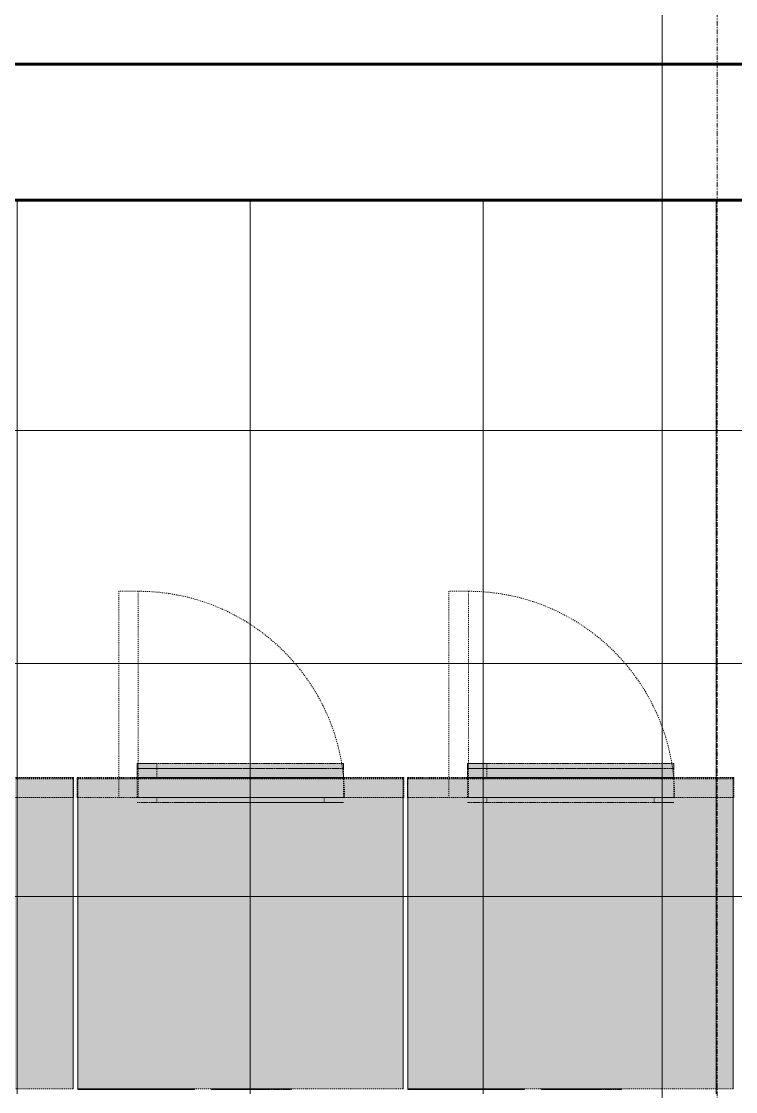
# Model space of a CAD drawing. Header units: inches. Extents: x 12491 to 13453, y 1814 to 2543.
# Drawn here: x 12710.9 to 12784.4, y 2326.4 to 2436.6 of the extents above; entities that cross this region are included whole.
import ezdxf

# ---------------------------------------------------------------- set-up
doc = ezdxf.new("R2010")
doc.units = ezdxf.units.IN
doc.header["$MEASUREMENT"] = 0
doc.linetypes.add('Dash 1_16_', pattern=[0.125, 0.0625, -0.0625])
doc.linetypes.add('Grid Line 1_2_', pattern=[0.875, 0.5, -0.125, 0.125, -0.125])
for name, color, linetype, lineweight in [('A-CLNG-PATT', 13, 'Continuous', 18), ('A-WALL-1', 113, 'Continuous', 60), ('G-ANNO-SYMB', 111, 'Continuous', 9), ('M-EQPM-1', 251, 'Dash 1_16_', 18), ('S-GRID-1', 1, 'Grid Line 1_2_', 9)]:
    doc.layers.add(name, color=color, linetype=linetype, lineweight=lineweight)
for name, color, linetype, lineweight, transparency in [('M-EQPM-2', 8, 'Dash 1_16_', 18, 1), ('M-EQPM-3', 10, 'Dash 1_16_', 18, 1), ('M-EQPM-4', 254, 'Dash 1_16_', 18, 1)]:
    doc.layers.add(name, color=color, linetype=linetype, lineweight=lineweight, transparency=transparency)

# ---------------------------------------------------------------- blocks, each defined once
blk = doc.blocks.new('_Commerical Front Washer - MFR35-V19-REFLECTED CEILING PLAN - 1ST FLOOR')
at = {"layer": 'M-EQPM-2'}
for points in [[(-0.89, 32.06), (-0.89, 32), (5.11, 32), (5.11, 32.06), (0.57, 32.06)], [(1.36, 32.06), (1.36, 32), (7.36, 32), (7.36, 32.06), (7.14, 32.06)], [(15.11, 32.06), (9.11, 32.06), (9.11, 32), (15.11, 32)], [(21.11, 32.06), (15.11, 32.06), (15.11, 32), (21.11, 32)]]:
    blk.add_hatch(color=256, dxfattribs=at).paths.add_polyline_path(points, flags=0)
at = {"layer": 'M-EQPM-3'}
for points in [[(-6, 32), (-12.39, 32), (-12.39, 0), (21.11, 0), (21.11, 32), (0.57, 32)], [(-6.26, 2.5), (-6.26, 2), (14.99, 2), (14.99, 2.5), (-6.03, 2.5)], [(-6.16, 2), (-6.26, 2), (-6.26, -1), (14.99, -1), (14.99, 2), (-6.03, 2)], [(-3.41, 2), (-4.26, 2), (-4.26, -1), (12.99, -1), (12.99, 2), (-2.75, 2)]]:
    blk.add_hatch(color=256, dxfattribs=at).paths.add_polyline_path(points, flags=0)
at = {"layer": 'M-EQPM-4'}
for points in [[(-4.05, 2.5), (-4.26, 2.5), (-4.26, 2), (12.99, 2), (12.99, 2.5), (-3.41, 2.5)], [(-5.35, 2), (-12.45, 2), (-12.45, -0.06), (21.17, -0.06), (21.17, 2), (-4.26, 2)], [(-12.39, 0.06), (-12.39, -0.06), (21.11, -0.06), (21.11, 0.06), (-6, 0.06)], [(-6.03, 0), (-6.26, 0), (-6.26, -1.5), (12.99, -1.5), (12.99, 0), (-6, 0)], [(-2.38, 0), (-2.47, 0), (-2.47, -0.06), (-2.25, -0.06), (-2.25, 0), (-2.38, 0)], [(0.62, 0), (-2.25, 0), (-2.25, -0.06), (1.24, -0.06), (1.24, 0), (1.08, 0)], [(1.42, 0), (1.24, 0), (1.24, -0.06), (1.46, -0.06), (1.46, 0)], [(5.08, 0), (3.65, 0), (3.65, -0.06), (5.08, -0.06)], [(7.35, 0), (7.26, 0), (7.26, -0.06), (7.47, -0.06), (7.47, 0), (7.41, 0)], [(8.65, 0), (7.47, 0), (7.47, -0.06), (10.97, -0.06), (10.97, 0), (9.67, 0)], [(11.15, 0), (10.97, 0), (10.97, -0.06), (11.19, -0.06), (11.19, 0)], [(14.75, 0), (12.99, 0), (12.99, -1.5), (14.99, -1.5), (14.99, 0), (14.78, 0)]]:
    blk.add_hatch(color=256, dxfattribs=at).paths.add_polyline_path(points, flags=0)
at = {"layer": 'M-EQPM-1'}
for p, q in [((-0.89, 32), (-12.39, 32)), ((-12.39, 32), (-12.39, 2)), ((-12.39, 0), (-12.39, 32)), ((-12.39, 32), (21.11, 32)), ((-0.89, 32.06), (1.36, 32.06)), ((1.36, 32.06), (-0.89, 32.06)), ((-0.89, 32), (-0.89, 32.06)), ((-0.89, 32.06), (-0.89, 32)), ((-0.89, 32), (1.36, 32)), ((1.36, 32), (-0.89, 32)), ((1.36, 32), (-0.89, 32)), ((1.36, 32.06), (5.11, 32.06)), ((5.11, 32.06), (1.36, 32.06)), ((1.36, 32.06), (7.36, 32.06)), ((7.36, 32.06), (1.36, 32.06)), ((1.36, 32), (1.36, 32.06)), ((1.36, 32.06), (1.36, 32)), ((1.36, 32), (5.11, 32)), ((5.11, 32), (1.36, 32)), ((1.36, 32), (7.36, 32)), ((7.36, 32), (1.36, 32)), ((5.11, 32), (1.36, 32)), ((5.11, 32.06), (5.11, 32)), ((5.11, 32.06), (5.11, 32)), ((7.36, 32), (5.11, 32)), ((7.36, 32.06), (7.36, 32)), ((7.36, 32.06), (7.36, 32)), ((9.11, 32), (7.36, 32)), ((9.11, 32.06), (15.11, 32.06)), ((15.11, 32.06), (9.11, 32.06)), ((9.11, 32), (9.11, 32.06)), ((9.11, 32.06), (9.11, 32)), ((9.11, 32), (15.11, 32)), ((15.11, 32), (9.11, 32)), ((21.11, 32), (9.11, 32)), ((15.11, 32.06), (15.11, 32)), ((15.11, 32.06), (15.11, 32)), ((21.11, 32.06), (15.11, 32.06)), ((15.11, 32.06), (21.11, 32.06)), ((15.11, 32.06), (15.11, 32)), ((15.11, 32.06), (15.11, 32)), ((21.11, 32), (15.11, 32)), ((15.11, 32), (21.11, 32)), ((21.11, 32), (21.11, 32.06)), ((21.11, 32.06), (21.11, 32)), ((21.11, 2), (21.11, 32)), ((21.11, 32), (21.11, 0)), ((-4.27, 2.5), (-6.26, 2.5)), ((-6.26, 2.5), (14.99, 2.5)), ((12.96, 2.5), (-4.27, 2.5)), ((-4.26, 2.5), (-4.26, 2)), ((12.99, 2.5), (-4.26, 2.5)), ((-4.26, 2.5), (12.99, 2.5)), ((12.99, 2.5), (12.96, 2.5)), ((12.99, 2), (12.99, 2.5)), ((14.99, 2.5), (12.99, 2.5)), ((-12.39, 2), (-12.45, 2)), ((-12.45, 2), (-12.39, 2)), ((-12.45, -0.06), (-12.45, 2)), ((-12.45, -0.06), (-12.45, 2)), ((-6.26, 2), (-12.39, 2)), ((-12.39, 2), (-6.26, 2)), ((-12.39, 2), (-12.39, 0.06)), ((-4.26, 2), (-6.26, 2)), ((-6.26, 2), (-4.26, 2)), ((-6.26, 2), (-6.26, 0.06)), ((-6.26, 2), (14.99, 2)), ((-4.27, 2), (-6.26, 2)), ((14.99, 2), (-6.26, 2)), ((-6.26, 2), (-5.35, 2)), ((-5.35, 2), (-4.27, 2)), ((-4.24, 2), (-4.27, 2)), ((-4.27, 2), (-4.24, 2)), ((-4.05, 2), (-4.26, 2)), ((-4.26, 2), (12.77, 2)), ((-1.95, 2), (-4.26, 2)), ((-4.26, 2), (12.99, 2)), ((-4.26, 2), (0.62, 2)), ((12.99, 2), (-4.26, 2)), ((-2.75, 2), (-4.24, 2)), ((-4.24, 2), (-1.98, 2)), ((-3.41, 2), (-4.05, 2)), ((-2.38, 2), (-3.41, 2)), ((-1.98, 2), (-2.75, 2)), ((-1.02, 2), (-2.38, 2)), ((1.08, 2), (-1.98, 2)), ((-1.98, 2), (10.7, 2)), ((3.04, 2), (-1.95, 2)), ((2.44, 2), (-1.02, 2)), ((0.62, 2), (2.44, 2)), ((10.7, 2), (1.08, 2)), ((3.04, 2), (2.44, 2)), ((2.44, 2), (3.04, 2)), ((4.36, 2), (3.04, 2)), ((5.68, 2), (3.04, 2)), ((3.04, 2), (4.36, 2)), ((5.68, 2), (4.36, 2)), ((4.36, 2), (5.68, 2)), ((6.28, 2), (5.68, 2)), ((10.67, 2), (5.68, 2)), ((5.68, 2), (6.28, 2)), ((12.99, 2), (6.28, 2)), ((6.28, 2), (8.1, 2)), ((8.1, 2), (9.74, 2)), ((9.74, 2), (12.13, 2)), ((12.99, 2), (10.67, 2)), ((12.99, 2), (10.7, 2)), ((10.7, 2), (12.99, 2)), ((12.13, 2), (12.99, 2)), ((12.77, 2), (12.99, 2)), ((14.99, 2), (12.99, 2)), ((12.99, 2), (14.99, 2)), ((14.99, 2), (12.99, 2)), ((12.99, 2), (14.99, 2)), ((14.89, 2), (14.89, -19.25)), ((16.89, 2), (14.89, 2)), ((21.11, 2), (14.99, 2)), ((14.99, 2), (21.11, 2)), ((14.99, 0.06), (14.99, 2)), ((16.89, -19.25), (16.89, 2)), ((21.17, 2), (21.11, 2)), ((21.11, 2), (21.17, 2)), ((21.11, 0.06), (21.11, 2)), ((21.17, 2), (21.17, -0.06)), ((21.17, -0.06), (21.17, 2)), ((21.11, 0.06), (-12.39, 0.06)), ((-12.39, 0.06), (21.11, 0.06)), ((-12.39, 0.06), (-12.39, 0)), ((-12.39, 0.06), (-12.39, -0.06)), ((-12.39, 0.06), (-12.39, 0)), ((-12.39, 0), (-12.39, -0.06)), ((-12.39, 0), (-6.26, 0)), ((21.11, 0), (-12.39, 0)), ((-6.26, 0.06), (-6.26, -0.06)), ((-6.16, 0), (-6.26, 0)), ((-6.26, 0), (-4.26, 0)), ((-6.26, 0), (-6.26, -0.06)), ((-6.26, 0), (-6.26, -0.06)), ((-6.26, 0), (-4.26, 0)), ((12.99, 0), (-6.16, 0)), ((-4.26, 0), (-4.15, 0)), ((-4.26, 0), (-2.47, 0)), ((-4.15, 0), (12.87, 0)), ((-2.5, 0), (-2.47, 0)), ((-2.38, 0), (-2.5, 0)), ((-2.47, 0), (-2.38, 0)), ((-2.47, 0), (-2.38, 0)), ((-2.38, 0), (-2.25, 0)), ((-2.25, 0), (-2.38, 0)), ((-2.38, 0), (1.46, 0)), ((-2.25, 0), (1.24, 0)), ((1.24, 0), (-2.25, 0)), ((1.24, 0), (1.46, 0)), ((1.49, 0), (1.24, 0)), ((1.46, 0), (1.49, 0)), ((1.46, 0), (3.65, 0)), ((3.65, 0), (5.08, 0)), ((5.08, 0), (3.65, 0)), ((3.65, -0.06), (3.65, 0)), ((3.65, 0), (3.65, -0.06)), ((5.08, 0), (5.08, -0.06)), ((5.08, 0), (5.08, -0.06)), ((5.08, 0), (7.26, 0)), ((7.47, 0), (7.22, 0)), ((7.22, 0), (7.26, 0)), ((7.26, 0), (7.47, 0)), ((7.26, 0), (7.47, 0)), ((10.97, 0), (7.49, 0)), ((7.49, 0), (10.97, 0)), ((7.49, 0), (11.1, 0)), ((10.97, 0), (11.1, 0)), ((11.04, 0), (10.97, 0)), ((11.1, 0), (11.04, 0)), ((11.1, 0), (11.19, 0)), ((11.22, 0), (11.1, 0)), ((11.1, 0), (11.19, 0)), ((11.19, 0), (11.22, 0)), ((11.19, 0), (12.99, 0)), ((12.87, 0), (12.99, 0)), ((13.7, 0), (12.99, 0)), ((12.99, 0), (13.7, 0)), ((12.99, 0), (12.99, -0.06)), ((12.99, 0), (12.99, -0.06)), ((12.99, 0), (12.99, -0.06)), ((12.99, 0), (12.99, -0.06)), ((12.99, 0), (13.7, 0)), ((14.75, 0), (13.71, 0)), ((13.71, 0), (14.99, 0)), ((13.71, 0), (14.99, 0)), ((14.99, 0), (14.75, 0)), ((14.99, -0.06), (14.99, 0.06)), ((14.99, -0.06), (14.99, 0)), ((14.99, 0), (14.99, -0.06)), ((14.99, 0), (21.11, 0)), ((21.11, -0.06), (21.11, 0.06)), ((21.11, 0.06), (21.11, 0)), ((21.11, 0), (21.11, 0.06)), ((21.11, 0), (21.11, -0.06)), ((-12.39, -0.06), (-12.45, -0.06)), ((-12.45, -0.06), (-12.39, -0.06)), ((21.11, -0.06), (-12.39, -0.06)), ((-12.39, -0.06), (21.11, -0.06)), ((-6.26, -0.06), (-12.39, -0.06)), ((-12.39, -0.06), (-6.26, -0.06)), ((-6.26, -0.06), (-6.26, -1)), ((-6.26, -0.06), (-6.26, -1.5)), ((-4.26, -0.06), (-6.26, -0.06)), ((-6.26, -0.06), (-4.26, -0.06)), ((-6.26, -0.06), (-6.26, -1)), ((-6.26, -1), (-6.26, -1.5)), ((-4.27, -1), (-6.26, -1)), ((-6.26, -1), (-6.22, -1)), ((-6.22, -1), (14.75, -1)), ((-4.24, -1), (-4.27, -1)), ((-2.47, -0.06), (-4.26, -0.06)), ((-4.26, -0.06), (3.04, -0.06)), ((-4.21, -1), (-4.26, -1)), ((-4.26, -1), (-4.05, -1)), ((-0.95, -1), (-4.24, -1)), ((12.93, -1), (-4.21, -1)), ((-4.05, -1), (9.74, -1)), ((-2.5, 0), (-2.5, -0.06)), ((-2.5, -0.06), (-2.38, -0.06)), ((-2.5, -0.06), (-2.5, -0.06)), ((-2.47, -0.06), (-2.5, -0.06)), ((-2.38, -0.06), (-2.47, -0.06)), ((-2.38, -0.06), (-2.47, -0.06)), ((-2.38, -0.06), (-2.32, -0.06)), ((-2.25, -0.06), (-2.38, -0.06)), ((1.46, -0.06), (-2.38, -0.06)), ((-2.32, -0.06), (-2.25, -0.06)), ((-2.25, -0.06), (1.24, -0.06)), ((1.24, -0.06), (-2.25, -0.06)), ((1.08, -1), (-0.95, -1)), ((3.25, -1), (1.08, -1)), ((1.24, -0.06), (1.31, -0.06)), ((1.46, -0.06), (1.24, -0.06)), ((1.31, -0.06), (1.37, -0.06)), ((1.37, -0.06), (1.42, -0.06)), ((1.42, -0.06), (1.46, -0.06)), ((1.46, -0.06), (1.49, -0.06)), ((1.49, -0.06), (1.46, -0.06)), ((3.65, -0.06), (1.46, -0.06)), ((1.49, -0.06), (1.49, 0)), ((3.04, -0.06), (5.68, -0.06)), ((9.67, -1), (3.25, -1)), ((3.65, 0), (5.08, 0)), ((3.65, -0.06), (5.08, -0.06)), ((5.08, -0.06), (3.65, -0.06)), ((5.08, -0.06), (3.65, -0.06)), ((7.26, -0.06), (5.08, -0.06)), ((5.68, -0.06), (12.99, -0.06)), ((7.22, 0), (7.22, -0.06)), ((7.26, -0.06), (7.22, -0.06)), ((7.22, -0.06), (7.47, -0.06)), ((7.47, -0.06), (7.26, -0.06)), ((11.1, -0.06), (7.26, -0.06)), ((10.97, -0.06), (7.47, -0.06)), ((7.47, -0.06), (10.97, -0.06)), ((12.96, -1), (9.67, -1)), ((9.74, -1), (11.1, -1)), ((10.97, -0.06), (11.1, -0.06)), ((11.1, -0.06), (10.97, -0.06)), ((11.1, -0.06), (11.22, -0.06)), ((11.19, -0.06), (11.1, -0.06)), ((11.19, -0.06), (11.1, -0.06)), ((11.1, -1), (12.99, -1)), ((11.22, -0.06), (11.19, -0.06)), ((12.99, -0.06), (11.19, -0.06)), ((11.22, -0.06), (11.22, 0)), ((12.99, -1), (12.93, -1)), ((12.99, -1), (12.96, -1)), ((12.99, -0.06), (12.99, -1)), ((12.99, -0.06), (12.99, -1)), ((12.99, -0.06), (12.99, -1)), ((12.99, -0.06), (12.99, -1)), ((13.71, -0.06), (12.99, -0.06)), ((12.99, -0.06), (13.71, -0.06)), ((12.99, -1), (12.99, -1.5)), ((12.99, -1), (12.99, -1.5)), ((12.99, -1), (12.99, -1.5)), ((12.99, -1), (12.99, -1.5)), ((14.99, -1), (12.99, -1)), ((14.99, -0.06), (13.72, -0.06)), ((13.72, -0.06), (14.99, -0.06)), ((14.75, -1), (14.99, -1)), ((14.99, -1), (14.99, -0.06)), ((14.99, -0.06), (14.99, -1.5)), ((21.11, -0.06), (14.99, -0.06)), ((14.99, -0.06), (21.11, -0.06)), ((14.99, -1), (14.99, -0.06)), ((14.99, -1.5), (14.99, -1)), ((21.17, -0.06), (21.11, -0.06)), ((21.11, -0.06), (21.17, -0.06)), ((12.99, -1.5), (-6.26, -1.5)), ((-6.26, -1.5), (12.99, -1.5)), ((14.99, -1.5), (12.99, -1.5)), ((12.99, -1.5), (14.99, -1.5)), ((14.89, -19.25), (16.89, -19.25))]:
    blk.add_line(p, q, dxfattribs=at)
blk.add_arc((14.89, 2), 21.25, 180, 270, dxfattribs=at)
blk = doc.blocks.new('_Commerical Front Washer - MFR35-V20-REFLECTED CEILING PLAN - 1ST FLOOR')
at = {"layer": 'M-EQPM-2'}
for points in [[(1.72, 32.06), (-0.89, 32.06), (-0.89, 32), (5.11, 32), (5.11, 32.06), (5.01, 32.06)], [(1.36, 32.06), (1.36, 32), (7.36, 32), (7.36, 32.06), (1.72, 32.06)], [(15.11, 32.06), (9.11, 32.06), (9.11, 32), (15.11, 32)], [(21.11, 32.06), (15.11, 32.06), (15.11, 32), (21.11, 32)]]:
    blk.add_hatch(color=256, dxfattribs=at).paths.add_polyline_path(points, flags=0)
at = {"layer": 'M-EQPM-3'}
for points in [[(-11.41, 32), (-12.39, 32), (-12.39, 0), (21.11, 0), (21.11, 32), (-4.84, 32)], [(-6.03, 2.5), (-6.26, 2.5), (-6.26, 2), (14.99, 2), (14.99, 2.5), (-5.35, 2.5)], [(-6.16, 2), (-6.26, 2), (-6.26, -1), (14.99, -1), (14.99, 2), (-6.03, 2)], [(-3.41, 2), (-4.26, 2), (-4.26, -1), (12.99, -1), (12.99, 2), (-2.75, 2)]]:
    blk.add_hatch(color=256, dxfattribs=at).paths.add_polyline_path(points, flags=0)
at = {"layer": 'M-EQPM-4'}
for points in [[(-4.05, 2.5), (-4.26, 2.5), (-4.26, 2), (12.99, 2), (12.99, 2.5), (-3.41, 2.5)], [(-11.41, 2), (-12.45, 2), (-12.45, -0.06), (21.17, -0.06), (21.17, 2), (-6.26, 2)], [(-12.39, 0.06), (-12.39, -0.06), (21.11, -0.06), (21.11, 0.06), (-11.41, 0.06)], [(-4.98, 0), (-6.26, 0), (-6.26, -1.5), (12.99, -1.5), (12.99, 0), (-4.84, 0)], [(-2.25, 0), (-2.47, 0), (-2.47, -0.06), (-2.25, -0.06)], [(0.07, 0), (-2.25, 0), (-2.25, -0.06), (1.24, -0.06), (1.24, 0), (0.62, 0)], [(1.42, 0), (1.24, 0), (1.24, -0.06), (1.46, -0.06), (1.46, 0)], [(5.08, 0), (3.65, 0), (3.65, -0.06), (5.08, -0.06)], [(7.3, 0), (7.26, 0), (7.26, -0.06), (7.47, -0.06), (7.47, 0), (7.35, 0)], [(10.97, 0), (7.47, 0), (7.47, -0.06), (10.97, -0.06)], [(10.97, 0), (10.97, -0.06), (11.19, -0.06), (11.19, 0), (11.04, 0)], [(12.99, 0), (12.99, -1.5), (14.99, -1.5), (14.99, 0), (13.7, 0)]]:
    blk.add_hatch(color=256, dxfattribs=at).paths.add_polyline_path(points, flags=0)
at = {"layer": 'M-EQPM-1'}
for p, q in [((-0.89, 32), (-12.39, 32)), ((-12.39, 32), (-12.39, 2)), ((-12.39, 0), (-12.39, 32)), ((-12.39, 32), (21.11, 32)), ((-0.89, 32.06), (1.36, 32.06)), ((1.36, 32.06), (-0.89, 32.06)), ((-0.89, 32), (-0.89, 32.06)), ((-0.89, 32.06), (-0.89, 32)), ((-0.89, 32), (1.36, 32)), ((1.36, 32), (-0.89, 32)), ((1.36, 32), (-0.89, 32)), ((1.36, 32.06), (5.11, 32.06)), ((5.11, 32.06), (1.36, 32.06)), ((1.36, 32.06), (7.36, 32.06)), ((7.36, 32.06), (1.36, 32.06)), ((1.36, 32), (1.36, 32.06)), ((1.36, 32.06), (1.36, 32)), ((1.36, 32), (5.11, 32)), ((5.11, 32), (1.36, 32)), ((1.36, 32), (7.36, 32)), ((7.36, 32), (1.36, 32)), ((5.11, 32), (1.36, 32)), ((5.11, 32.06), (5.11, 32)), ((5.11, 32.06), (5.11, 32)), ((7.36, 32), (5.11, 32)), ((7.36, 32.06), (7.36, 32)), ((7.36, 32.06), (7.36, 32)), ((9.11, 32), (7.36, 32)), ((9.11, 32.06), (15.11, 32.06)), ((15.11, 32.06), (9.11, 32.06)), ((9.11, 32), (9.11, 32.06)), ((9.11, 32.06), (9.11, 32)), ((9.11, 32), (15.11, 32)), ((15.11, 32), (9.11, 32)), ((21.11, 32), (9.11, 32)), ((15.11, 32.06), (15.11, 32)), ((15.11, 32.06), (15.11, 32)), ((21.11, 32.06), (15.11, 32.06)), ((15.11, 32.06), (21.11, 32.06)), ((15.11, 32.06), (15.11, 32)), ((15.11, 32.06), (15.11, 32)), ((21.11, 32), (15.11, 32)), ((15.11, 32), (21.11, 32)), ((21.11, 32), (21.11, 32.06)), ((21.11, 32.06), (21.11, 32)), ((21.11, 2), (21.11, 32)), ((21.11, 32), (21.11, 0)), ((-4.27, 2.5), (-6.26, 2.5)), ((-6.26, 2.5), (14.99, 2.5)), ((1.08, 2.5), (-4.27, 2.5)), ((-4.26, 2.5), (-4.26, 2)), ((12.99, 2.5), (-4.26, 2.5)), ((-4.26, 2.5), (-3.41, 2.5)), ((-3.41, 2.5), (-2.38, 2.5)), ((-2.38, 2.5), (2.44, 2.5)), ((12.99, 2.5), (1.08, 2.5)), ((2.44, 2.5), (4.36, 2.5)), ((4.36, 2.5), (6.28, 2.5)), ((6.28, 2.5), (11.1, 2.5)), ((11.1, 2.5), (12.13, 2.5)), ((12.13, 2.5), (12.99, 2.5)), ((12.99, 2), (12.99, 2.5)), ((14.99, 2.5), (12.99, 2.5)), ((-12.39, 2), (-12.45, 2)), ((-12.45, 2), (-12.39, 2)), ((-12.45, -0.06), (-12.45, 2)), ((-12.45, -0.06), (-12.45, 2)), ((-6.26, 2), (-12.39, 2)), ((-12.39, 2), (-6.26, 2)), ((-12.39, 2), (-12.39, 0.06)), ((-4.26, 2), (-6.26, 2)), ((-6.26, 2), (-4.26, 2)), ((-6.26, 2), (-6.26, 0.06)), ((-6.26, 2), (14.99, 2)), ((-6.03, 2), (-6.26, 2)), ((14.99, 2), (-6.26, 2)), ((-6.26, 2), (-4.27, 2)), ((-4.27, 2), (-6.03, 2)), ((-1.98, 2), (-4.27, 2)), ((-4.27, 2), (-4.24, 2)), ((-4.05, 2), (-4.26, 2)), ((-4.26, 2), (12.99, 2)), ((-1.95, 2), (-4.26, 2)), ((-4.26, 2), (12.99, 2)), ((-4.26, 2), (3.04, 2)), ((12.99, 2), (-4.26, 2)), ((-4.24, 2), (-1.98, 2)), ((-2.38, 2), (-4.05, 2)), ((-1.02, 2), (-2.38, 2)), ((7.64, 2), (-1.98, 2)), ((-1.98, 2), (5.47, 2)), ((3.04, 2), (-1.95, 2)), ((3.04, 2), (-1.02, 2)), ((5.68, 2), (3.04, 2)), ((5.68, 2), (3.04, 2)), ((3.04, 2), (5.68, 2)), ((5.47, 2), (7.64, 2)), ((8.1, 2), (5.68, 2)), ((10.67, 2), (5.68, 2)), ((5.68, 2), (8.1, 2)), ((9.67, 2), (7.64, 2)), ((7.64, 2), (10.7, 2)), ((9.74, 2), (8.1, 2)), ((8.1, 2), (11.1, 2)), ((10.7, 2), (9.67, 2)), ((11.1, 2), (9.74, 2)), ((12.99, 2), (10.67, 2)), ((11.47, 2), (10.7, 2)), ((10.7, 2), (12.99, 2)), ((12.13, 2), (11.1, 2)), ((11.1, 2), (12.77, 2)), ((12.96, 2), (11.47, 2)), ((12.99, 2), (12.13, 2)), ((12.77, 2), (12.99, 2)), ((12.99, 2), (12.96, 2)), ((14.99, 2), (12.99, 2)), ((12.99, 2), (14.99, 2)), ((14.75, 2), (12.99, 2)), ((12.99, 2), (14.07, 2)), ((14.07, 2), (14.99, 2)), ((14.99, 2), (14.75, 2)), ((14.89, 2), (14.89, -19.25)), ((16.89, 2), (14.89, 2)), ((21.11, 2), (14.99, 2)), ((14.99, 2), (21.11, 2)), ((14.99, 0.06), (14.99, 2)), ((16.89, -19.25), (16.89, 2)), ((21.17, 2), (21.11, 2)), ((21.11, 2), (21.17, 2)), ((21.11, 0.06), (21.11, 2)), ((21.17, 2), (21.17, -0.06)), ((21.17, -0.06), (21.17, 2)), ((21.11, 0.06), (-12.39, 0.06)), ((-12.39, 0.06), (21.11, 0.06)), ((-12.39, 0.06), (-12.39, 0)), ((-12.39, 0.06), (-12.39, -0.06)), ((-12.39, 0.06), (-12.39, 0)), ((-12.39, 0), (-12.39, -0.06)), ((-12.39, 0), (-6.26, 0)), ((21.11, 0), (-12.39, 0)), ((-6.26, 0.06), (-6.26, -0.06)), ((-6.16, 0), (-6.26, 0)), ((-6.26, 0), (-4.26, 0)), ((-6.26, 0), (-6.26, -0.06)), ((-6.26, 0), (-6.26, -0.06)), ((-6.26, 0), (-4.26, 0)), ((12.99, 0), (-6.16, 0)), ((-4.26, 0), (-4.15, 0)), ((-4.26, 0), (-2.47, 0)), ((-4.15, 0), (12.87, 0)), ((-2.5, 0), (-2.47, 0)), ((-2.38, 0), (-2.5, 0)), ((-2.47, 0), (-2.38, 0)), ((-2.47, 0), (-2.38, 0)), ((-2.38, 0), (-2.25, 0)), ((-2.25, 0), (-2.38, 0)), ((-2.38, 0), (1.46, 0)), ((-2.25, 0), (1.24, 0)), ((1.24, 0), (-2.25, 0)), ((1.24, 0), (1.42, 0)), ((1.49, 0), (1.24, 0)), ((1.42, 0), (1.46, 0)), ((1.46, 0), (1.49, 0)), ((1.46, 0), (3.65, 0)), ((3.65, 0), (5.08, 0)), ((5.08, 0), (3.65, 0)), ((3.65, -0.06), (3.65, 0)), ((3.65, 0), (3.65, -0.06)), ((5.08, 0), (5.08, -0.06)), ((5.08, 0), (5.08, -0.06)), ((5.08, 0), (7.26, 0)), ((7.47, 0), (7.22, 0)), ((7.22, 0), (7.26, 0)), ((7.26, 0), (7.47, 0)), ((7.26, 0), (7.47, 0)), ((10.97, 0), (7.49, 0)), ((7.49, 0), (10.97, 0)), ((7.49, 0), (11.1, 0)), ((10.97, 0), (11.1, 0)), ((11.1, 0), (10.97, 0)), ((11.1, 0), (11.19, 0)), ((11.22, 0), (11.1, 0)), ((11.1, 0), (11.19, 0)), ((11.19, 0), (11.22, 0)), ((11.19, 0), (12.99, 0)), ((12.87, 0), (12.99, 0)), ((14.75, 0), (12.99, 0)), ((12.99, 0), (14.99, 0)), ((12.99, 0), (12.99, -0.06)), ((12.99, 0), (12.99, -0.06)), ((12.99, 0), (12.99, -0.06)), ((12.99, 0), (12.99, -0.06)), ((12.99, 0), (14.99, 0)), ((14.99, 0), (14.75, 0)), ((14.99, -0.06), (14.99, 0.06)), ((14.99, -0.06), (14.99, 0)), ((14.99, 0), (14.99, -0.06)), ((14.99, 0), (21.11, 0)), ((21.11, -0.06), (21.11, 0.06)), ((21.11, 0.06), (21.11, 0)), ((21.11, 0), (21.11, 0.06)), ((21.11, 0), (21.11, -0.06)), ((-12.39, -0.06), (-12.45, -0.06)), ((-12.45, -0.06), (-12.39, -0.06)), ((21.11, -0.06), (-12.39, -0.06)), ((-12.39, -0.06), (21.11, -0.06)), ((-6.26, -0.06), (-12.39, -0.06)), ((-12.39, -0.06), (-6.26, -0.06)), ((-6.26, -0.06), (-6.26, -1)), ((-6.26, -0.06), (-6.26, -1.5)), ((-4.26, -0.06), (-6.26, -0.06)), ((-6.26, -0.06), (-4.26, -0.06)), ((-6.26, -0.06), (-6.26, -1)), ((-6.26, -1), (-6.26, -1.5)), ((-4.27, -1), (-6.26, -1)), ((-6.26, -1), (-6.22, -1)), ((-6.22, -1), (14.75, -1)), ((-2.75, -1), (-4.27, -1)), ((-2.47, -0.06), (-4.26, -0.06)), ((-4.26, -0.06), (3.04, -0.06)), ((-4.21, -1), (-4.26, -1)), ((-4.26, -1), (-3.41, -1)), ((12.93, -1), (-4.21, -1)), ((-3.41, -1), (0.62, -1)), ((-0.95, -1), (-2.75, -1)), ((-2.5, 0), (-2.5, -0.06)), ((-2.5, -0.06), (-2.5, -0.06)), ((-2.5, -0.06), (-2.38, -0.06)), ((-2.47, -0.06), (-2.5, -0.06)), ((-2.5, -0.06), (-2.5, -0.06)), ((-2.38, -0.06), (-2.47, -0.06)), ((-2.38, -0.06), (-2.47, -0.06)), ((-2.38, -0.06), (-2.32, -0.06)), ((-2.25, -0.06), (-2.38, -0.06)), ((1.46, -0.06), (-2.38, -0.06)), ((-2.32, -0.06), (-2.25, -0.06)), ((-2.25, -0.06), (1.24, -0.06)), ((1.24, -0.06), (-2.25, -0.06)), ((1.08, -1), (-0.95, -1)), ((0.62, -1), (4.36, -1)), ((9.67, -1), (1.08, -1)), ((1.24, -0.06), (1.31, -0.06)), ((1.46, -0.06), (1.24, -0.06)), ((1.31, -0.06), (1.37, -0.06)), ((1.37, -0.06), (1.42, -0.06)), ((1.42, -0.06), (1.46, -0.06)), ((1.46, -0.06), (1.49, -0.06)), ((1.49, -0.06), (1.46, -0.06)), ((3.65, -0.06), (1.46, -0.06)), ((1.49, -0.06), (1.49, 0)), ((1.49, -0.06), (1.49, -0.06)), ((1.49, -0.06), (1.49, -0.06)), ((3.04, -0.06), (5.68, -0.06)), ((3.65, 0), (5.08, 0)), ((3.65, -0.06), (5.08, -0.06)), ((5.08, -0.06), (3.65, -0.06)), ((5.08, -0.06), (3.65, -0.06)), ((4.36, -1), (8.1, -1)), ((7.26, -0.06), (5.08, -0.06)), ((5.68, -0.06), (8.28, -0.06)), ((7.22, 0), (7.22, -0.06)), ((7.26, -0.06), (7.22, -0.06)), ((7.22, -0.06), (7.26, -0.06)), ((7.47, -0.06), (7.26, -0.06)), ((7.26, -0.06), (7.35, -0.06)), ((8.28, -0.06), (7.26, -0.06)), ((7.35, -0.06), (7.47, -0.06)), ((8.28, -0.06), (7.47, -0.06)), ((7.47, -0.06), (8.28, -0.06)), ((8.1, -1), (9.74, -1)), ((10.97, -0.06), (8.29, -0.06)), ((8.29, -0.06), (10.97, -0.06)), ((11.1, -0.06), (8.29, -0.06)), ((8.29, -0.06), (12.99, -0.06)), ((11.47, -1), (9.67, -1)), ((9.74, -1), (12.13, -1)), ((10.97, -0.06), (11.1, -0.06)), ((11.1, -0.06), (10.97, -0.06)), ((11.1, -0.06), (11.22, -0.06)), ((11.19, -0.06), (11.1, -0.06)), ((11.19, -0.06), (11.1, -0.06)), ((11.22, -0.06), (11.19, -0.06)), ((12.99, -0.06), (11.19, -0.06)), ((11.22, -0.06), (11.22, 0)), ((12.96, -1), (11.47, -1)), ((12.13, -1), (12.99, -1)), ((12.99, -1), (12.93, -1)), ((12.99, -1), (12.96, -1)), ((12.99, -0.06), (12.99, -1)), ((12.99, -0.06), (12.99, -1)), ((12.99, -0.06), (12.99, -1)), ((12.99, -0.06), (12.99, -1)), ((14.99, -0.06), (12.99, -0.06)), ((12.99, -0.06), (14.99, -0.06)), ((12.99, -1), (12.99, -1.5)), ((12.99, -1), (12.99, -1.5)), ((12.99, -1), (12.99, -1.5)), ((12.99, -1), (12.99, -1.5)), ((14.99, -1), (12.99, -1)), ((14.75, -1), (14.99, -1)), ((14.99, -1), (14.99, -0.06)), ((14.99, -0.06), (14.99, -1.5)), ((21.11, -0.06), (14.99, -0.06)), ((14.99, -0.06), (21.11, -0.06)), ((14.99, -1), (14.99, -0.06)), ((14.99, -1.5), (14.99, -1)), ((21.17, -0.06), (21.11, -0.06)), ((21.11, -0.06), (21.17, -0.06)), ((12.99, -1.5), (-6.26, -1.5)), ((-6.26, -1.5), (12.99, -1.5)), ((14.99, -1.5), (12.99, -1.5)), ((12.99, -1.5), (14.99, -1.5)), ((14.89, -19.25), (16.89, -19.25))]:
    blk.add_line(p, q, dxfattribs=at)
blk.add_arc((14.89, 2), 21.25, 180, 270, dxfattribs=at)
blk = doc.blocks.new('_Commerical Front Washer - MFR35-V21-REFLECTED CEILING PLAN - 1ST FLOOR')
at = {"layer": 'M-EQPM-2'}
for points in [[(-0.89, 32.06), (-0.89, 32), (5.11, 32), (5.11, 32.06), (-0.41, 32.06)], [(1.36, 32.06), (1.36, 32), (7.36, 32), (7.36, 32.06), (2.88, 32.06)], [(15.11, 32.06), (9.11, 32.06), (9.11, 32), (15.11, 32)], [(21.11, 32.06), (15.11, 32.06), (15.11, 32), (21.11, 32)]]:
    blk.add_hatch(color=256, dxfattribs=at).paths.add_polyline_path(points, flags=0)
at = {"layer": 'M-EQPM-3'}
for points in [[(-10.26, 32), (-12.39, 32), (-12.39, 0), (21.11, 0), (21.11, 32), (-3.69, 32)], [(-6.26, 2.5), (-6.26, 2), (14.99, 2), (14.99, 2.5), (-6.03, 2.5)], [(-6.03, 2), (-6.26, 2), (-6.26, -1), (14.99, -1), (14.99, 2), (-5.35, 2)], [(-4.05, 2), (-4.26, 2), (-4.26, -1), (12.99, -1), (12.99, 2), (-3.69, 2)]]:
    blk.add_hatch(color=256, dxfattribs=at).paths.add_polyline_path(points, flags=0)
at = {"layer": 'M-EQPM-4'}
for points in [[(-4.24, 2.5), (-4.26, 2.5), (-4.26, 2), (12.99, 2), (12.99, 2.5), (-4.05, 2.5)], [(-12.39, 2), (-12.45, 2), (-12.45, -0.06), (21.17, -0.06), (21.17, 2), (-6.26, 2)], [(-12.39, 0.06), (-12.39, -0.06), (21.11, -0.06), (21.11, 0.06), (-3.69, 0.06)], [(-4.24, 0), (-6.26, 0), (-6.26, -1.5), (12.99, -1.5), (12.99, 0), (-3.74, 0)], [(-2.38, 0), (-2.47, 0), (-2.47, -0.06), (-2.25, -0.06), (-2.25, 0), (-2.38, 0)], [(0.07, 0), (-2.25, 0), (-2.25, -0.06), (1.24, -0.06), (1.24, 0), (0.62, 0)], [(1.42, 0), (1.24, 0), (1.24, -0.06), (1.46, -0.06), (1.46, 0)], [(4.36, 0), (3.65, 0), (3.65, -0.06), (5.08, -0.06), (5.08, 0)], [(7.35, 0), (7.26, 0), (7.26, -0.06), (7.47, -0.06), (7.47, 0), (7.41, 0)], [(10.97, 0), (7.47, 0), (7.47, -0.06), (10.97, -0.06)], [(11.15, 0), (10.97, 0), (10.97, -0.06), (11.19, -0.06), (11.19, 0)], [(13.7, 0), (12.99, 0), (12.99, -1.5), (14.99, -1.5), (14.99, 0), (14.07, 0)]]:
    blk.add_hatch(color=256, dxfattribs=at).paths.add_polyline_path(points, flags=0)
at = {"layer": 'M-EQPM-1'}
for p, q in [((-0.89, 32), (-12.39, 32)), ((-12.39, 32), (-12.39, 2)), ((-12.39, 0), (-12.39, 32)), ((-12.39, 32), (21.11, 32)), ((-0.89, 32.06), (1.36, 32.06)), ((1.36, 32.06), (-0.89, 32.06)), ((-0.89, 32), (-0.89, 32.06)), ((-0.89, 32.06), (-0.89, 32)), ((-0.89, 32), (1.36, 32)), ((1.36, 32), (-0.89, 32)), ((1.36, 32), (-0.89, 32)), ((1.36, 32.06), (5.11, 32.06)), ((5.11, 32.06), (1.36, 32.06)), ((1.36, 32.06), (7.36, 32.06)), ((7.36, 32.06), (1.36, 32.06)), ((1.36, 32), (1.36, 32.06)), ((1.36, 32.06), (1.36, 32)), ((1.36, 32), (5.11, 32)), ((5.11, 32), (1.36, 32)), ((1.36, 32), (7.36, 32)), ((7.36, 32), (1.36, 32)), ((5.11, 32), (1.36, 32)), ((5.11, 32.06), (5.11, 32)), ((5.11, 32.06), (5.11, 32)), ((7.36, 32), (5.11, 32)), ((7.36, 32.06), (7.36, 32)), ((7.36, 32.06), (7.36, 32)), ((9.11, 32), (7.36, 32)), ((9.11, 32.06), (15.11, 32.06)), ((15.11, 32.06), (9.11, 32.06)), ((9.11, 32), (9.11, 32.06)), ((9.11, 32.06), (9.11, 32)), ((9.11, 32), (15.11, 32)), ((15.11, 32), (9.11, 32)), ((21.11, 32), (9.11, 32)), ((15.11, 32.06), (15.11, 32)), ((15.11, 32.06), (15.11, 32)), ((21.11, 32.06), (15.11, 32.06)), ((15.11, 32.06), (21.11, 32.06)), ((15.11, 32.06), (15.11, 32)), ((15.11, 32.06), (15.11, 32)), ((21.11, 32), (15.11, 32)), ((15.11, 32), (21.11, 32)), ((21.11, 32), (21.11, 32.06)), ((21.11, 32.06), (21.11, 32)), ((21.11, 2), (21.11, 32)), ((21.11, 32), (21.11, 0)), ((-4.27, 2.5), (-6.26, 2.5)), ((-6.26, 2.5), (14.99, 2.5)), ((12.99, 2.5), (-4.27, 2.5)), ((-4.26, 2.5), (-4.26, 2)), ((12.99, 2.5), (-4.26, 2.5)), ((-4.26, 2.5), (8.1, 2.5)), ((8.1, 2.5), (11.1, 2.5)), ((11.1, 2.5), (12.99, 2.5)), ((12.99, 2), (12.99, 2.5)), ((14.99, 2.5), (12.99, 2.5)), ((-12.39, 2), (-12.45, 2)), ((-12.45, 2), (-12.39, 2)), ((-12.45, -0.06), (-12.45, 2)), ((-12.45, -0.06), (-12.45, 2)), ((-6.26, 2), (-12.39, 2)), ((-12.39, 2), (-6.26, 2)), ((-12.39, 2), (-12.39, 0.06)), ((-4.26, 2), (-6.26, 2)), ((-6.26, 2), (-4.26, 2)), ((-6.26, 2), (-6.26, 0.06)), ((-6.26, 2), (14.99, 2)), ((-4.27, 2), (-6.26, 2)), ((14.99, 2), (-6.26, 2)), ((-6.26, 2), (-6.03, 2)), ((-6.03, 2), (-4.27, 2)), ((-4.24, 2), (-4.27, 2)), ((-4.27, 2), (-4.24, 2)), ((-4.05, 2), (-4.26, 2)), ((-4.26, 2), (12.99, 2)), ((-1.95, 2), (-4.26, 2)), ((-4.26, 2), (12.99, 2)), ((-4.26, 2), (-3.41, 2)), ((-4.05, 2), (-4.26, 2)), ((-1.98, 2), (-4.24, 2)), ((-4.24, 2), (-1.98, 2)), ((-2.38, 2), (-4.05, 2)), ((-2.38, 2), (-4.05, 2)), ((-3.41, 2), (2.44, 2)), ((3.04, 2), (-2.38, 2)), ((-1.02, 2), (-2.38, 2)), ((-0.95, 2), (-1.98, 2)), ((-1.98, 2), (-0.95, 2)), ((3.04, 2), (-1.95, 2)), ((12.77, 2), (-1.02, 2)), ((3.25, 2), (-0.95, 2)), ((-0.95, 2), (1.08, 2)), ((1.08, 2), (3.25, 2)), ((2.44, 2), (3.04, 2)), ((5.68, 2), (3.04, 2)), ((5.68, 2), (3.04, 2)), ((3.04, 2), (4.36, 2)), ((5.47, 2), (3.25, 2)), ((3.25, 2), (5.47, 2)), ((4.36, 2), (5.68, 2)), ((7.64, 2), (5.47, 2)), ((5.47, 2), (7.64, 2)), ((12.77, 2), (5.68, 2)), ((10.67, 2), (5.68, 2)), ((5.68, 2), (12.99, 2)), ((10.7, 2), (7.64, 2)), ((7.64, 2), (9.67, 2)), ((9.67, 2), (10.7, 2)), ((12.99, 2), (10.67, 2)), ((11.47, 2), (10.7, 2)), ((10.7, 2), (11.47, 2)), ((12.96, 2), (11.47, 2)), ((11.47, 2), (12.96, 2)), ((12.99, 2), (12.77, 2)), ((12.99, 2), (12.77, 2)), ((12.99, 2), (12.96, 2)), ((12.96, 2), (12.99, 2)), ((14.99, 2), (12.99, 2)), ((12.99, 2), (14.99, 2)), ((14.99, 2), (12.99, 2)), ((12.99, 2), (14.07, 2)), ((14.07, 2), (14.75, 2)), ((14.75, 2), (14.99, 2)), ((14.89, 2), (14.89, -19.25)), ((16.89, 2), (14.89, 2)), ((21.11, 2), (14.99, 2)), ((14.99, 2), (21.11, 2)), ((14.99, 0.06), (14.99, 2)), ((16.89, -19.25), (16.89, 2)), ((21.17, 2), (21.11, 2)), ((21.11, 2), (21.17, 2)), ((21.11, 0.06), (21.11, 2)), ((21.17, 2), (21.17, -0.06)), ((21.17, -0.06), (21.17, 2)), ((21.11, 0.06), (-12.39, 0.06)), ((-12.39, 0.06), (21.11, 0.06)), ((-12.39, 0.06), (-12.39, 0)), ((-12.39, 0.06), (-12.39, -0.06)), ((-12.39, 0.06), (-12.39, 0)), ((-12.39, 0), (-12.39, -0.06)), ((-12.39, 0), (-6.26, 0)), ((21.11, 0), (-12.39, 0)), ((-6.26, 0.06), (-6.26, -0.06)), ((-6.16, 0), (-6.26, 0)), ((-6.26, 0), (-4.26, 0)), ((-6.26, 0), (-6.26, -0.06)), ((-6.26, 0), (-6.26, -0.06)), ((-6.26, 0), (-4.26, 0)), ((12.99, 0), (-6.16, 0)), ((-4.26, 0), (-4.15, 0)), ((-4.26, 0), (-2.47, 0)), ((-4.15, 0), (12.87, 0)), ((-2.5, 0), (-2.47, 0)), ((-2.38, 0), (-2.5, 0)), ((-2.47, 0), (-2.38, 0)), ((-2.47, 0), (-2.38, 0)), ((-2.38, 0), (-2.25, 0)), ((-2.25, 0), (-2.38, 0)), ((-2.38, 0), (1.46, 0)), ((-2.25, 0), (1.24, 0)), ((1.24, 0), (-2.25, 0)), ((1.24, 0), (1.46, 0)), ((1.49, 0), (1.24, 0)), ((1.46, 0), (1.49, 0)), ((1.46, 0), (3.65, 0)), ((3.65, 0), (5.08, 0)), ((5.08, 0), (3.65, 0)), ((3.65, -0.06), (3.65, 0)), ((3.65, 0), (3.65, -0.06)), ((5.08, 0), (5.08, -0.06)), ((5.08, 0), (5.08, -0.06)), ((5.08, 0), (7.26, 0)), ((7.47, 0), (7.22, 0)), ((7.22, 0), (7.26, 0)), ((7.26, 0), (7.47, 0)), ((7.26, 0), (7.47, 0)), ((10.97, 0), (7.49, 0)), ((7.49, 0), (10.97, 0)), ((7.49, 0), (11.1, 0)), ((10.97, 0), (11.04, 0)), ((11.1, 0), (10.97, 0)), ((11.04, 0), (11.1, 0)), ((11.1, 0), (11.19, 0)), ((11.22, 0), (11.1, 0)), ((11.1, 0), (11.19, 0)), ((11.19, 0), (11.22, 0)), ((11.19, 0), (12.99, 0)), ((12.87, 0), (12.99, 0)), ((14.75, 0), (12.99, 0)), ((12.99, 0), (14.99, 0)), ((12.99, 0), (12.99, -0.06)), ((12.99, 0), (12.99, -0.06)), ((12.99, 0), (12.99, -0.06)), ((12.99, 0), (12.99, -0.06)), ((12.99, 0), (14.99, 0)), ((14.99, 0), (14.75, 0)), ((14.99, -0.06), (14.99, 0.06)), ((14.99, -0.06), (14.99, 0)), ((14.99, 0), (14.99, -0.06)), ((14.99, 0), (21.11, 0)), ((21.11, -0.06), (21.11, 0.06)), ((21.11, 0.06), (21.11, 0)), ((21.11, 0), (21.11, 0.06)), ((21.11, 0), (21.11, -0.06)), ((-12.39, -0.06), (-12.45, -0.06)), ((-12.45, -0.06), (-12.39, -0.06)), ((21.11, -0.06), (-12.39, -0.06)), ((-12.39, -0.06), (21.11, -0.06)), ((-6.26, -0.06), (-12.39, -0.06)), ((-12.39, -0.06), (-6.26, -0.06)), ((-6.26, -0.06), (-6.26, -1)), ((-6.26, -0.06), (-6.26, -1.5)), ((-4.26, -0.06), (-6.26, -0.06)), ((-6.26, -0.06), (-4.26, -0.06)), ((-6.26, -0.06), (-6.26, -1)), ((-6.26, -1), (-6.26, -1.5)), ((-6.03, -1), (-6.26, -1)), ((-6.26, -1), (-6.22, -1)), ((-6.22, -1), (14.75, -1)), ((-5.35, -1), (-6.03, -1)), ((-4.27, -1), (-5.35, -1)), ((5.47, -1), (-4.27, -1)), ((-2.47, -0.06), (-4.26, -0.06)), ((-4.26, -0.06), (3.04, -0.06)), ((-4.21, -1), (-4.26, -1)), ((-4.26, -1), (-4.05, -1)), ((12.93, -1), (-4.21, -1)), ((-4.05, -1), (-1.02, -1)), ((-2.5, 0), (-2.5, -0.06)), ((-2.5, -0.06), (-2.38, -0.06)), ((-2.5, -0.06), (-2.5, -0.06)), ((-2.47, -0.06), (-2.5, -0.06)), ((-2.38, -0.06), (-2.47, -0.06)), ((-2.38, -0.06), (-2.47, -0.06)), ((-2.38, -0.06), (-2.25, -0.06)), ((-2.25, -0.06), (-2.38, -0.06)), ((1.46, -0.06), (-2.38, -0.06)), ((-2.25, -0.06), (1.24, -0.06)), ((1.24, -0.06), (-2.25, -0.06)), ((-1.02, -1), (0.62, -1)), ((0.62, -1), (6.28, -1)), ((1.24, -0.06), (1.31, -0.06)), ((1.46, -0.06), (1.24, -0.06)), ((1.31, -0.06), (1.37, -0.06)), ((1.37, -0.06), (1.42, -0.06)), ((1.42, -0.06), (1.49, -0.06)), ((1.49, -0.06), (1.46, -0.06)), ((3.65, -0.06), (1.46, -0.06)), ((1.49, -0.06), (1.49, 0)), ((1.49, -0.06), (1.49, -0.06)), ((1.49, -0.06), (1.49, -0.06)), ((3.04, -0.06), (5.68, -0.06)), ((3.65, 0), (5.08, 0)), ((3.65, -0.06), (5.08, -0.06)), ((5.08, -0.06), (3.65, -0.06)), ((5.08, -0.06), (3.65, -0.06)), ((7.26, -0.06), (5.08, -0.06)), ((9.67, -1), (5.47, -1)), ((5.68, -0.06), (12.99, -0.06)), ((6.28, -1), (8.1, -1)), ((7.22, 0), (7.22, -0.06)), ((7.23, -0.06), (7.22, -0.06)), ((7.22, -0.06), (7.3, -0.06)), ((7.26, -0.06), (7.23, -0.06)), ((7.47, -0.06), (7.26, -0.06)), ((11.1, -0.06), (7.26, -0.06)), ((7.3, -0.06), (7.47, -0.06)), ((10.97, -0.06), (7.47, -0.06)), ((7.47, -0.06), (10.97, -0.06)), ((8.1, -1), (11.1, -1)), ((12.99, -1), (9.67, -1)), ((10.97, -0.06), (11.04, -0.06)), ((11.1, -0.06), (10.97, -0.06)), ((11.04, -0.06), (11.1, -0.06)), ((11.1, -0.06), (11.22, -0.06)), ((11.19, -0.06), (11.1, -0.06)), ((11.19, -0.06), (11.1, -0.06)), ((11.1, -1), (12.13, -1)), ((11.22, -0.06), (11.19, -0.06)), ((12.99, -0.06), (11.19, -0.06)), ((11.22, -0.06), (11.22, 0)), ((11.22, -0.06), (11.22, -0.06)), ((11.22, -0.06), (11.22, -0.06)), ((12.13, -1), (12.99, -1)), ((12.99, -1), (12.93, -1)), ((12.99, -0.06), (12.99, -1)), ((12.99, -0.06), (12.99, -1)), ((12.99, -0.06), (12.99, -1)), ((12.99, -0.06), (12.99, -1)), ((14.99, -0.06), (12.99, -0.06)), ((12.99, -0.06), (14.99, -0.06)), ((12.99, -1), (12.99, -1.5)), ((12.99, -1), (12.99, -1.5)), ((12.99, -1), (12.99, -1.5)), ((12.99, -1), (12.99, -1.5)), ((14.99, -1), (12.99, -1)), ((14.75, -1), (14.99, -1)), ((14.99, -1), (14.99, -0.06)), ((14.99, -0.06), (14.99, -1.5)), ((21.11, -0.06), (14.99, -0.06)), ((14.99, -0.06), (21.11, -0.06)), ((14.99, -1), (14.99, -0.06)), ((14.99, -1.5), (14.99, -1)), ((21.17, -0.06), (21.11, -0.06)), ((21.11, -0.06), (21.17, -0.06)), ((12.99, -1.5), (-6.26, -1.5)), ((-6.26, -1.5), (12.99, -1.5)), ((14.99, -1.5), (12.99, -1.5)), ((12.99, -1.5), (14.99, -1.5)), ((14.89, -19.25), (16.89, -19.25))]:
    blk.add_line(p, q, dxfattribs=at)
blk.add_arc((14.89, 2), 21.25, 180, 270, dxfattribs=at)

msp = doc.modelspace()

# ---------------------------------------------------------------- hatches: boundary and pattern name
at = {"layer": 'A-CLNG-PATT'}
h = msp.add_hatch(dxfattribs=at)
h.set_pattern_fill('FP_3', color=256, style=0, pattern_type=2)
h.set_pattern_definition([(0, (12806.437, 2346.476), (0, -24), []), (270, (12806.437, 2346.476), (-24, -1e-15), [])])
h.paths.add_polyline_path([(12946.2, 2274.74), (12946.2, 2287.96), (12972.81, 2287.96), (12972.81, 2322.71), (12898.3, 2322.71), (12898.3, 2418.21), (12616.06, 2418.21), (12616.06, 2290.5), (12633.82, 2290.5), (12633.82, 2274.74), (12906.88, 2274.74)], flags=0)
h.paths.add_polyline_path([(12805.51, 2278.14), (12804.62, 2278.14), (12803.8, 2278.54), (12803.26, 2279.22), (12803.06, 2280.09), (12803.28, 2280.98), (12803.82, 2281.65), (12804.62, 2282.04), (12805.51, 2282.04), (12806.32, 2281.64), (12806.86, 2280.96), (12807.06, 2280.09), (12806.84, 2279.19), (12806.31, 2278.52), (12805.84, 2278.3)], flags=0)
h.paths.add_polyline_path([(12805.06, 2278.3), (12805.96, 2278.54), (12806.62, 2279.22), (12806.85, 2280.09), (12806.61, 2280.98), (12805.96, 2281.64), (12805.06, 2281.88), (12804.17, 2281.64), (12803.51, 2280.96), (12803.27, 2280.09), (12803.54, 2279.17), (12804.17, 2278.54), (12805.06, 2278.3)], flags=0)
h.paths.add_polyline_path([(12818.2, 2311.69), (12656.06, 2311.69), (12656.06, 2326.19), (12821.06, 2326.19), (12821.06, 2311.69), (12819.81, 2311.69)], flags=0)
h.paths.add_polyline_path([(12808.34, 2312.94), (12819.81, 2312.94), (12819.81, 2324.94), (12803.44, 2324.94), (12803.44, 2312.94), (12805.06, 2312.94)], flags=0)
h.paths.add_polyline_path([(12660.54, 2312.94), (12772.32, 2312.94), (12772.32, 2324.94), (12657.31, 2324.94), (12657.31, 2312.94)], flags=0)
h.paths.add_polyline_path([(12814.91, 2315.19), (12806.14, 2315.19), (12806.14, 2323.57), (12818.29, 2323.57), (12818.29, 2315.19)], flags=0)
h.paths.add_polyline_path([(12799.32, 2315.82), (12799.32, 2322.07), (12776.44, 2322.07), (12776.44, 2315.82), (12793.07, 2315.82)], flags=0)
h.paths.add_polyline_path([(12959.43, 2326.83), (12972.81, 2326.83), (12972.81, 2418.21), (12902.42, 2418.21), (12902.42, 2326.83), (12954.14, 2326.83)], flags=0)

# ---------------------------------------------------------------- linework, layer by layer
at = {"layer": 'A-WALL-1'}
for p, q in [((12602.06, 2432.21), (13322.56, 2432.21)), ((12972.81, 2418.21), (12616.06, 2418.21))]:
    msp.add_line(p, q, dxfattribs=at)
at = {"layer": 'G-ANNO-SYMB'}
msp.add_line((12776.89, 2493.34), (12776.89, 1842.82), dxfattribs=at)
at = {"layer": 'S-GRID-1'}
msp.add_line((12782.56, 1849.93), (12782.56, 2518.33), dxfattribs=at)

# ---------------------------------------------------------------- block references
at = {"layer": 'M-EQPM-1', "rotation": 180}
for name, p in [('_Commerical Front Washer - MFR35-V19-REFLECTED CEILING PLAN - 1ST FLOOR', (12703.81, 2358.69)), ('_Commerical Front Washer - MFR35-V20-REFLECTED CEILING PLAN - 1ST FLOOR', (12737.81, 2358.69)), ('_Commerical Front Washer - MFR35-V21-REFLECTED CEILING PLAN - 1ST FLOOR', (12771.81, 2358.69))]:
    msp.add_blockref(name, p, dxfattribs=at)

doc.saveas('drawing.dxf')
